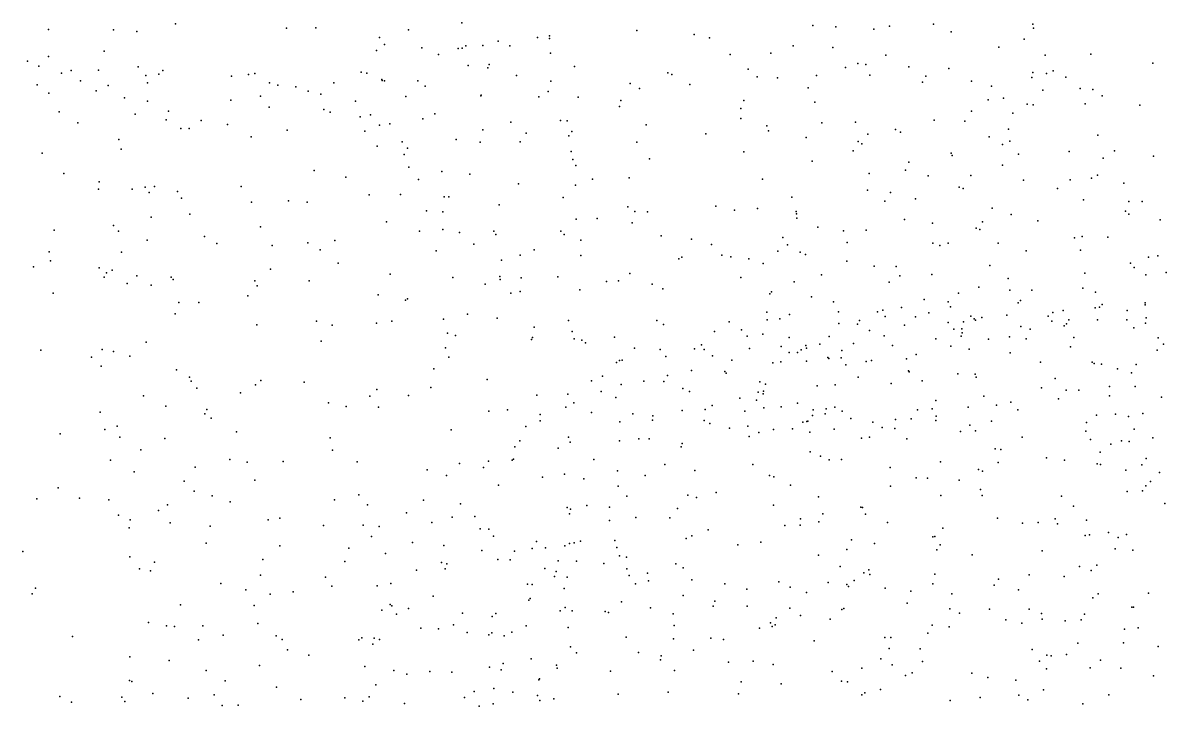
# Model space of a CAD drawing. Header units: metres. Extents: x -23.9 to 23.9, y -28.5 to 28.5.
# Drawn here: x 1.5 to 2.983, y 0.012 to 0.899 of the extents above; entities that cross this region are included whole.
import ezdxf

# ---------------------------------------------------------------- set-up
doc = ezdxf.new("R2010")
doc.units = ezdxf.units.M

msp = doc.modelspace()

# ---------------------------------------------------------------- linework, layer by layer
for p in [(1.5328, 0.8904, -13.8489), (1.6976, 0.8977, -10.0388), (1.8418, 0.8918, -10.2801), (1.8795, 0.8923, 6.3162), (2.0692, 0.8988, -10.4544), (2.5246, 0.8955, -9.4972), (2.5543, 0.8935, 18.8866), (2.6037, 0.8907, -9.5394), (2.6241, 0.8947, -2.2492), (2.6812, 0.8973, -9.6234), (2.8101, 0.8972, -14.7119), (2.811, 0.892, -9.9017), (1.617, 0.8896, -9.4017), (1.6475, 0.8875, -13.6257), (1.9623, 0.8799, -14.3004), (2, 0.8898, -13.7634), (2.1161, 0.8752, 7.2057), (2.1675, 0.88, -10.5001), (2.1828, 0.8819, -13.5576), (2.1829, 0.8785, 18.3234), (2.2961, 0.8891, 17.7002), (2.3704, 0.8837, -9.4402), (2.3905, 0.8792, 18.5941), (2.7042, 0.8871, -14.7375), (2.7985, 0.8775, 17.8068), (1.605, 0.8621, -9.4838), (1.9584, 0.8629, -13.89), (1.9688, 0.8708, 15.2416), (2.0171, 0.8662, -9.4771), (2.0645, 0.8654, -13.6854), (2.0694, 0.8658, 5.0348), (2.0745, 0.8688, 18.1984), (2.0964, 0.8695, -9.4542), (2.1316, 0.869, 14.4349), (2.4988, 0.8688, 18.8247), (2.5504, 0.8667, -13.3861), (2.766, 0.8673, -9.7018), (1.5056, 0.8493, -13.7679), (1.5328, 0.8552, -13.517), (2.0387, 0.8577, 17.9622), (2.1841, 0.8593, 0.2563), (2.4173, 0.8578, 17.6302), (2.4702, 0.8594, -14.7275), (2.5831, 0.8461, 18.9533), (2.6194, 0.8568, 17.6752), (2.8259, 0.857, -10.1051), (2.8853, 0.8581, -13.0037), (2.9658, 0.8463, -12.9575), (1.5203, 0.8428, -13.6029), (1.5498, 0.8335, 18.3498), (1.5624, 0.8371, -9.6732), (1.5979, 0.8373, -9.9085), (1.6491, 0.8418, 18.3127), (1.676, 0.8323, -9.5751), (1.6814, 0.8368, 18.438), (1.7924, 0.832, 18.3691), (1.8005, 0.8333, -9.4676), (1.9387, 0.8348, -14.0629), (1.9457, 0.8336, -14.1572), (2.0772, 0.8434, 17.813), (2.1029, 0.8403, 5.7732), (2.1044, 0.8446, 18.3087), (2.2152, 0.8424, 17.676), (2.3366, 0.834, 17.613), (2.3417, 0.8317, -9.3998), (2.4407, 0.8388, -9.4205), (2.567, 0.8408, -9.4757), (2.5931, 0.8447, 8.6174), (2.5984, 0.831, 5.4345), (2.6489, 0.8417, -13.3136), (2.7009, 0.8396, -13.1881), (2.8101, 0.8345, -10.1939), (2.8277, 0.8331, -9.7888), (2.8362, 0.8365, -14.6796), (1.5181, 0.8184, 18.2454), (1.5744, 0.8234, 18.4631), (1.6102, 0.8177, -9.7828), (1.6591, 0.8304, 15.1013), (1.6613, 0.8211, -9.6543), (1.7705, 0.8295, 18.2735), (1.8195, 0.8209, -10.3261), (1.8304, 0.818, 18.4471), (1.9031, 0.8211, -17.8196), (1.9655, 0.8255, 18.0511), (1.9657, 0.8241, -14.254), (1.9687, 0.8236, 16.5484), (2.0119, 0.8238, -10.4841), (2.0217, 0.8165, 18.2385), (2.1401, 0.8305, -13.6111), (2.1844, 0.8233, -9.3998), (2.2877, 0.8201, 18.4791), (2.3648, 0.819, 12.9745), (2.4521, 0.8287, -13.4411), (2.4788, 0.8276, -10.5138), (2.5293, 0.8306, -18.8365), (2.6667, 0.8217, -14.7187), (2.6713, 0.8297, -9.546), (2.7305, 0.823, 19.0707), (2.7564, 0.8167, -14.7023), (2.8088, 0.8278, -13.0455), (2.8528, 0.8284, -14.4501), (1.5331, 0.8075, 4.6984), (1.5949, 0.8105, 18.1587), (1.6316, 0.8017, 18.5657), (1.8078, 0.8038, -2.3654), (1.8537, 0.8156, 18.1633), (1.8698, 0.8101, -9.4512), (1.8863, 0.8061, 18.3792), (1.9964, 0.8032, -13.8494), (2.0939, 0.8043, -10.5324), (2.094, 0.8048, -14.4814), (2.1691, 0.8029, -5.0992), (2.1813, 0.8098, -14.5722), (2.2201, 0.8022, -13.5648), (2.2998, 0.8137, -13.5084), (2.5186, 0.8144, 17.5818), (2.8231, 0.8115, 13.6084), (2.8715, 0.8138, -9.9431), (2.888, 0.8124, 19.1374), (2.8998, 0.8041, -12.9557), (1.6611, 0.797, 18.0985), (1.7694, 0.7985, 18.1296), (1.8193, 0.7896, 18.5657), (1.8901, 0.7862, 18.0316), (1.9311, 0.7974, 18.2488), (2.2736, 0.7905, -10.578), (2.2755, 0.7979, -14.6353), (2.431, 0.7877, -10.56), (2.4351, 0.7981, 18.7569), (2.527, 0.796, -13.3807), (2.7522, 0.799, -9.6006), (2.7717, 0.8009, 17.7003), (2.8025, 0.7935, -10.2781), (2.8104, 0.7926, -9.6787), (2.878, 0.7936, -10.0521), (2.9486, 0.792, -14.5983), (1.5468, 0.7833, 18.5892), (1.6453, 0.7805, -9.9353), (1.6855, 0.7728, 18.6542), (1.6885, 0.7841, -8.3534), (1.7308, 0.7721, 18.0425), (1.8984, 0.7828, 18.5107), (1.9371, 0.777, 1.7447), (1.9506, 0.7796, 17.8914), (2.0185, 0.7743, -9.4194), (2.0342, 0.7808, -14.3832), (2.1973, 0.7721, 18.4879), (2.206, 0.7715, -10.5811), (2.431, 0.7747, 17.5306), (2.6821, 0.7725, -13.1383), (2.7302, 0.7841, 18.8389), (2.7842, 0.7815, -2.6528), (1.5709, 0.7691, 18.05), (1.7046, 0.7619, -9.748), (1.7155, 0.7619, -10.2173), (1.765, 0.7669, -9.6262), (1.8425, 0.7596, -10.4124), (1.9433, 0.7582, -9.4512), (1.9621, 0.7659, -14.0697), (1.9759, 0.7678, 17.8111), (2.0964, 0.7598, -9.3778), (2.1329, 0.77, -13.6496), (2.2118, 0.7578, -9.3529), (2.3084, 0.7667, 18.5659), (2.465, 0.7654, -14.6934), (2.4668, 0.7589, -9.3759), (2.536, 0.769, -14.7032), (2.58, 0.7701, -4.3153), (2.6317, 0.7603, -13.217), (2.6384, 0.7569, -14.6981), (2.7216, 0.7713, -10.4041), (2.7784, 0.7609, -7.6479), (1.6242, 0.7473, 0.6758), (1.796, 0.7509, 18.666), (1.9919, 0.7444, -14.228), (2.0618, 0.7473, 17.67), (2.0929, 0.7439, -13.7261), (2.1447, 0.7444, -14.5027), (2.1526, 0.7559, 17.5967), (2.2081, 0.7522, -0.2992), (2.2963, 0.7438, 17.5247), (2.3855, 0.7547, 18.6708), (2.5159, 0.75, -10.5497), (2.5834, 0.745, -13.324), (2.588, 0.742, -10.5234), (2.596, 0.7544, 19.0029), (2.7531, 0.7508, 19.1088), (2.78, 0.7451, -14.6605), (2.8944, 0.7529, -9.8263), (1.5248, 0.7297, 18.6907), (1.6271, 0.735, 17.9829), (1.9592, 0.739, 18.5649), (1.9944, 0.7281, 17.7182), (1.9985, 0.7364, -13.9285), (2.211, 0.732, -13.6108), (2.4348, 0.7316, -13.4953), (2.5767, 0.7326, 11.6623), (2.7041, 0.7298, -9.4975), (2.7708, 0.7412, -13.008), (2.7912, 0.7286, -1.5553), (2.8573, 0.7319, -9.7088), (2.9159, 0.7329, -9.9965), (2.2133, 0.7216, -14.5457), (2.217, 0.7137, -8.4922), (2.3126, 0.7222, -9.3352), (2.5236, 0.7193, 18.9319), (2.6491, 0.7182, -10.4897), (2.7051, 0.7266, 10.7902), (2.7708, 0.7141, -10.3822), (2.9012, 0.7234, -10.1311), (2.9666, 0.7258, 25.4539), (1.5529, 0.7033, -7.5283), (1.8777, 0.7072, 17.8923), (1.9187, 0.6987, 17.7947), (2.0003, 0.7115, -14.0357), (2.0432, 0.7058, -9.3775), (2.0797, 0.7024, -10.5807), (2.2861, 0.6978, -14.5807), (2.5974, 0.7035, -13.2442), (2.6449, 0.7079, -13.147), (2.674, 0.7003, -14.6553), (2.7297, 0.7009, 12.9588), (2.886, 0.6973, -10.1976), (2.8938, 0.7013, -9.7681), (1.5976, 0.683, 18.7727), (1.5986, 0.6926, -1.0632), (1.6414, 0.6832, -10.0638), (1.6584, 0.6856, -9.7935), (1.6704, 0.6863, -10.1814), (1.7828, 0.6867, 17.9264), (2.013, 0.6957, -14.1388), (2.1426, 0.6898, -9.3371), (2.2165, 0.6881, -10.6144), (2.2387, 0.6961, 18.5763), (2.4593, 0.6959, -14.6459), (2.7145, 0.6857, -13.037), (2.7195, 0.6841, -19.2749), (2.7979, 0.6948, 17.6058), (2.8418, 0.684, -9.6411), (2.8582, 0.6952, 17.6665), (2.928, 0.691, -9.9233), (1.6635, 0.6786, -4.0145), (1.7003, 0.6799, -9.6794), (1.7055, 0.6715, 18.7988), (1.8444, 0.6681, -10.4582), (1.9489, 0.6757, 18.6952), (1.9896, 0.676, -17.2836), (2.0463, 0.673, -14.2422), (2.0524, 0.6732, 17.6052), (2.2004, 0.6724, -13.676), (2.4974, 0.6728, -10.5877), (2.5954, 0.6817, -14.6536), (2.6252, 0.6788, 19.0344), (2.6579, 0.6706, -9.4383), (2.8755, 0.6691, -14.5657), (1.7963, 0.6662, -9.5308), (1.8683, 0.666, -9.4655), (2.0233, 0.655, 18.661), (2.0445, 0.6536, -14.0086), (2.1177, 0.6626, 18.5732), (2.2847, 0.6599, -10.6318), (2.2934, 0.6539, -13.6107), (2.31, 0.6536, 18.6439), (2.3988, 0.6608, -14.6028), (2.423, 0.656, -13.553), (2.4526, 0.6581, -9.3332), (2.5031, 0.654, -13.4293), (2.6181, 0.6674, -10.5329), (2.757, 0.6584, -14.6093), (2.9301, 0.6543, -12.8685), (2.9344, 0.6671, -10.0361), (2.952, 0.667, -14.5044), (1.6662, 0.6469, -9.7328), (1.7161, 0.6504, -10.3077), (1.9714, 0.6408, -10.5596), (2.2176, 0.6442, 17.4838), (2.2446, 0.6449, -14.5031), (2.2902, 0.6392, -9.3035), (2.5034, 0.6509, -7.3264), (2.5036, 0.6455, 14.1893), (2.6435, 0.6436, -13.1115), (2.6798, 0.6389, 17.4908), (2.7445, 0.6408, -10.4527), (2.7817, 0.6502, 11.3658), (2.8165, 0.642, -10.3617), (2.9345, 0.6507, -9.8569), (2.975, 0.6434, 19.18), (1.5401, 0.6297, 18.8259), (1.617, 0.636, -9.9964), (1.6235, 0.6287, -9.8663), (1.808, 0.6343, 18.8214), (2.0143, 0.6287, -9.3583), (2.0444, 0.6305, -10.5937), (2.066, 0.6266, -14.1718), (2.1108, 0.6286, 17.5238), (2.1132, 0.6241, -14.3158), (2.1976, 0.6286, 18.6154), (2.2021, 0.6242, -14.4398), (2.5309, 0.6337, -13.3356), (2.5645, 0.629, 9.6611), (2.5935, 0.6299, 17.4492), (2.7366, 0.6326, -12.986), (2.7411, 0.6309, -9.4814), (1.6609, 0.6168, -10.2245), (1.7352, 0.6217, -9.5902), (1.7514, 0.6127, 17.8292), (1.8232, 0.6099, 5.405), (1.8694, 0.6133, 17.7717), (1.9045, 0.6163, 18.8018), (2.0847, 0.6115, -13.9359), (2.2236, 0.6168, -9.3018), (2.3279, 0.6223, -14.5436), (2.3673, 0.6183, 18.7341), (2.3932, 0.6112, -9.3055), (2.4855, 0.6202, -14.5968), (2.4916, 0.6106, 18.9089), (2.5691, 0.6139, -13.2306), (2.68, 0.6128, -13.0413), (2.6892, 0.6099, -3.1339), (2.7002, 0.6131, -14.5904), (2.7649, 0.6131, 19.1295), (2.864, 0.6197, -10.3068), (2.8738, 0.6218, 17.6087), (2.9073, 0.6207, -9.7252), (1.5336, 0.6019, -2.0643), (1.6275, 0.6011, -9.8008), (1.8852, 0.6042, -9.429), (2.0357, 0.603, 17.5617), (2.1447, 0.5976, 11.2717), (2.1631, 0.6043, -14.375), (2.2234, 0.5969, -13.7329), (2.3546, 0.5948, -13.6332), (2.4065, 0.5976, -14.5572), (2.4183, 0.5953, 18.7975), (2.4791, 0.6025, 17.4166), (2.5082, 0.6013, -13.4928), (2.5152, 0.5981, -9.3366), (2.8012, 0.603, -9.538), (2.8716, 0.604, -12.8757), (2.9602, 0.5947, -9.9388), (2.9721, 0.5964, 17.7159), (1.5133, 0.5822, 17.8282), (1.5356, 0.5901, -7.9792), (1.5984, 0.5809, 17.8124), (1.8209, 0.5793, 10.642), (1.9086, 0.5872, 17.6977), (2.1205, 0.5907, 18.6451), (2.3508, 0.5925, -10.644), (2.4414, 0.5925, -13.5896), (2.4599, 0.5865, 16.1833), (2.5685, 0.5898, -8.2648), (2.6039, 0.583, 19.026), (2.6327, 0.5827, -9.3916), (2.7543, 0.5838, -14.5501), (2.9367, 0.5869, -10.1534), (2.9416, 0.5816, -12.8351), (1.6049, 0.5688, -10.0135), (1.6079, 0.5746, -9.9089), (1.6156, 0.5779, -10.0979), (1.6473, 0.5707, -9.7351), (1.692, 0.5687, 18.8919), (1.6947, 0.5659, -9.6318), (1.8005, 0.564, -9.4903), (1.871, 0.564, -10.509), (1.9761, 0.5729, 12.977), (2.0576, 0.5686, 18.7301), (2.1186, 0.5698, -14.1785), (2.1187, 0.566, -10.6329), (2.146, 0.5681, -14.2645), (2.1938, 0.5695, -13.8163), (2.2724, 0.5641, -9.2884), (2.2871, 0.5737, -13.7025), (2.4312, 0.5683, 10.9544), (2.5358, 0.5719, -10.6035), (2.6375, 0.5704, -17.7646), (2.6788, 0.5724, 19.0766), (2.7779, 0.5673, -10.4397), (2.8775, 0.5742, -14.4674), (2.9564, 0.5717, -10.0596), (2.9829, 0.5748, -14.3568), (1.6349, 0.5607, -10.1757), (1.6661, 0.5586, -10.2638), (1.8036, 0.5575, -18.2408), (2.0992, 0.5598, -9.3152), (2.1449, 0.5502, -13.9658), (2.2224, 0.5524, 17.4341), (2.2567, 0.5631, -14.4165), (2.3161, 0.5599, -14.4582), (2.3298, 0.5538, 17.4068), (2.4711, 0.55, 14.7053), (2.5005, 0.5627, -14.5449), (2.6237, 0.5622, -13.1097), (2.7399, 0.5561, -12.9272), (2.7803, 0.5519, 10.1594), (2.8085, 0.5518, -12.8756), (2.8747, 0.5545, -12.8166), (2.8914, 0.5494, 19.1675), (1.539, 0.5481, 18.889), (1.7021, 0.5361, -18.8158), (1.7278, 0.5358, -9.5779), (1.7916, 0.5447, 18.8941), (1.9607, 0.546, -9.3678), (1.996, 0.5391, -7.2792), (1.9985, 0.5406, -10.5933), (2.1328, 0.5482, -14.0374), (2.4688, 0.5472, -10.6305), (2.523, 0.5433, 8.3569), (2.5515, 0.5369, -11.2125), (2.6691, 0.5399, -12.9317), (2.7001, 0.537, -12.539), (2.7137, 0.5481, -10.4988), (2.7909, 0.5354, -12.5815), (2.7941, 0.5385, -14.4682), (2.9555, 0.5356, 17.6566), (1.6972, 0.5214, -10.3232), (2.0765, 0.521, 17.4968), (2.4648, 0.5235, -11.2446), (2.4941, 0.5205, -11.0774), (2.5578, 0.5237, -11.336), (2.6085, 0.5237, -12.6042), (2.6152, 0.5261, -10.5708), (2.6395, 0.5296, -11.2633), (2.6749, 0.5226, -12.6803), (2.7033, 0.5302, -11.1935), (2.7761, 0.5196, -12.7207), (2.8357, 0.5229, -12.6484), (2.8493, 0.5257, -12.5087), (2.8908, 0.5292, -10.2912), (2.8965, 0.5301, -14.3941), (2.8997, 0.5334, -9.6667), (2.9325, 0.5257, -14.3285), (2.9558, 0.5328, 25.1311), (1.8033, 0.507, -3.1176), (1.8804, 0.5118, 18.89), (1.9007, 0.5067, -10.538), (1.9586, 0.5092, 17.5826), (1.9781, 0.5118, 18.8484), (2.0453, 0.5142, 18.7967), (2.115, 0.5157, -4.1014), (2.2076, 0.5128, -14.2361), (2.3221, 0.5125, -9.2857), (2.3309, 0.5076, -13.7681), (2.4159, 0.5109, -9.2961), (2.4653, 0.5134, -13.6465), (2.4819, 0.5149, 18.8757), (2.5584, 0.5088, -10.9955), (2.5825, 0.5077, 17.3953), (2.5851, 0.5128, -12.6707), (2.6182, 0.5177, -14.4955), (2.6435, 0.5064, -12.3806), (2.6578, 0.5175, -11.0335), (2.6999, 0.51, -9.428), (2.7201, 0.5111, -12.369), (2.7297, 0.5183, -11.2719), (2.7339, 0.5147, -11.0783), (2.7357, 0.513, 19.1071), (2.7436, 0.5165, 17.4591), (2.7944, 0.5049, -11.2126), (2.8297, 0.5183, -10.3811), (2.8346, 0.5118, -15.2215), (2.8505, 0.5056, -9.5879), (2.8538, 0.5081, -12.7294), (2.8565, 0.5133, 17.5376), (2.8939, 0.5137, -12.451), (2.9317, 0.5133, -12.7439), (2.956, 0.5092, -10.1241), (2.9572, 0.5161, -9.8338), (2.0504, 0.4961, -9.325), (2.0607, 0.4932, -10.621), (2.161, 0.4904, 17.4338), (2.1629, 0.504, -14.7479), (2.2121, 0.4985, -9.2879), (2.2674, 0.4911, -14.2851), (2.3968, 0.4985, -11.0629), (2.4318, 0.5007, -14.4434), (2.4395, 0.4922, -11.3901), (2.4595, 0.4948, -16.9646), (2.4939, 0.4906, -12.5317), (2.5456, 0.4919, -13.2527), (2.5979, 0.4996, -11.4149), (2.617, 0.4928, -9.3677), (2.7075, 0.5015, 13.8963), (2.717, 0.4923, -14.4385), (2.7179, 0.502, -11.3687), (2.7181, 0.4968, -10.9944), (2.7797, 0.4915, -12.3195), (2.8063, 0.5016, -14.4083), (2.8632, 0.4906, -14.3407), (2.9411, 0.5032, -12.5037), (2.9726, 0.4903, -9.9974), (1.6024, 0.4751, -10.0856), (1.6597, 0.4847, -10.2709), (1.8865, 0.4857, 17.6692), (2.0481, 0.477, -0.0381), (2.1593, 0.4882, -10.6494), (2.2147, 0.4887, -14.1092), (2.2249, 0.4871, 15.3621), (2.2295, 0.4835, -14.018), (2.2931, 0.4767, 18.7), (2.3263, 0.4749, -13.8463), (2.3708, 0.4759, 18.754), (2.3801, 0.481, 17.3752), (2.3837, 0.4752, -10.9933), (2.4423, 0.4764, -13.7502), (2.4835, 0.479, -12.6523), (2.5156, 0.48, -12.3972), (2.5162, 0.4766, -13.3565), (2.5335, 0.4819, -9.3293), (2.5774, 0.4826, -12.7753), (2.6277, 0.48, -13.0869), (2.6843, 0.489, -12.8137), (2.7035, 0.4795, -11.4367), (2.7274, 0.4753, -10.4999), (2.7525, 0.4883, -12.8337), (2.8012, 0.4889, -11.3287), (2.8587, 0.4786, -11.1335), (2.9795, 0.482, -14.2048), (1.5229, 0.4743, 17.7489), (1.5887, 0.465, -9.9728), (1.6171, 0.4723, -2.6024), (1.6385, 0.4664, -9.7253), (2.0521, 0.4652, -1.1314), (2.2739, 0.4608, -13.9609), (2.2771, 0.4612, -14.2196), (2.334, 0.4659, -11.3609), (2.3942, 0.467, -14.3646), (2.4194, 0.4613, -12.5375), (2.4937, 0.4712, -11.4673), (2.5047, 0.4711, -13.4535), (2.5093, 0.4744, -13.5299), (2.5163, 0.46, -13.606), (2.5441, 0.4646, -14.4166), (2.5453, 0.4632, -15.6207), (2.5612, 0.4641, -12.3068), (2.5621, 0.4738, -10.8947), (2.6006, 0.4606, 19.0057), (2.646, 0.4627, -10.5585), (2.6584, 0.4686, -12.269), (2.7806, 0.4708, -11.4082), (2.9713, 0.474, -9.9167), (1.6012, 0.4534, -9.852), (1.699, 0.4488, -9.6045), (2.0328, 0.4501, 1.7725), (2.2699, 0.4581, -11.1285), (2.3672, 0.4476, -11.4422), (2.4104, 0.4466, -10.8898), (2.4726, 0.4575, -14.3914), (2.4829, 0.4592, -10.8821), (2.5675, 0.455, -13.1794), (2.5937, 0.4594, -12.8534), (2.6486, 0.4475, -11.5225), (2.6493, 0.446, -14.3814), (2.8197, 0.4587, 19.1316), (2.887, 0.4585, -11.3269), (2.8897, 0.4569, -14.2281), (2.8991, 0.4559, -11.0782), (2.9198, 0.45, -11.2403), (2.9442, 0.4556, -12.3086), (1.7159, 0.4391, 18.9704), (1.7181, 0.4339, -10.3619), (1.8082, 0.4349, -19.5017), (1.8646, 0.4326, 18.9449), (2.1021, 0.4363, -10.6373), (2.2372, 0.4344, -11.2584), (2.2517, 0.4404, -9.2805), (2.3051, 0.4338, -14.0923), (2.331, 0.4333, -10.9367), (2.3359, 0.4412, -13.9248), (2.4121, 0.4445, -10.6552), (2.4557, 0.4329, -11.5286), (2.4631, 0.4302, 18.8212), (2.5832, 0.4392, -10.6349), (2.6261, 0.4311, -12.2127), (2.6664, 0.4343, -10.8401), (2.7128, 0.4433, -12.2123), (2.7353, 0.4431, -9.4468), (2.7366, 0.4392, -11.5161), (2.8389, 0.4372, -10.3767), (2.9379, 0.4446, -9.7533), (1.7254, 0.4247, -4.5117), (1.7819, 0.4186, -9.4987), (1.8015, 0.4291, -16.3744), (1.9589, 0.4229, -9.3612), (2.0287, 0.4255, -9.3317), (2.1666, 0.4157, -8.3164), (2.2067, 0.417, -11.1463), (2.2497, 0.4206, 16.4171), (2.2757, 0.4296, -10.672), (2.3557, 0.4243, -14.1637), (2.3643, 0.4206, -12.516), (2.4538, 0.4198, -10.8308), (2.46, 0.4175, -12.2913), (2.4604, 0.4209, -13.8188), (2.53, 0.4278, -12.8683), (2.5537, 0.4291, -14.343), (2.8211, 0.4251, -11.4847), (2.8534, 0.4223, -10.9185), (2.8697, 0.4222, 17.5178), (2.9094, 0.427, -12.2249), (2.9426, 0.427, 17.5855), (1.6563, 0.4151, -10.2568), (1.685, 0.4015, 17.6991), (1.8963, 0.4057, 17.6274), (1.9192, 0.4011, -10.5502), (1.9496, 0.4144, 17.5619), (1.9999, 0.4153, -10.5989), (2.2146, 0.406, -11.0354), (2.2688, 0.4128, -3.3461), (2.394, 0.4024, -14.0719), (2.4296, 0.4118, -12.8055), (2.4515, 0.4094, -14.2532), (2.4833, 0.4006, 17.3593), (2.5048, 0.4054, -11.5783), (2.684, 0.4088, 19.0439), (2.7463, 0.4144, 17.4305), (2.7626, 0.4027, -14.2219), (2.7813, 0.4068, -10.84), (2.8431, 0.411, -14.1943), (2.9095, 0.4148, -10.9684), (2.9771, 0.4132, -11.1582), (1.6, 0.3937, -9.9231), (1.7357, 0.3914, -9.5637), (1.7383, 0.397, -1.3218), (1.7441, 0.3858, -15.0942), (1.961, 0.4003, 18.9187), (2.1041, 0.3948, -9.3088), (2.1285, 0.3967, 18.8048), (2.1708, 0.3908, -11.2399), (2.204, 0.4001, -11.3342), (2.2375, 0.3932, -11.4128), (2.2909, 0.3916, 17.3694), (2.3168, 0.389, -12.5924), (2.3551, 0.3958, -10.6722), (2.3847, 0.397, -12.3529), (2.4365, 0.3952, -14.1555), (2.4611, 0.3992, -13.9243), (2.5241, 0.3894, -14.1915), (2.5251, 0.3967, -13.3192), (2.5405, 0.3916, -13.9336), (2.5418, 0.398, -10.7811), (2.5532, 0.4, -13.2382), (2.5625, 0.3952, -10.7036), (2.6604, 0.3969, -14.2386), (2.6794, 0.3982, -9.4144), (2.6846, 0.3885, -10.7781), (2.7262, 0.4, -10.4952), (2.7903, 0.3967, -9.5072), (2.8924, 0.3897, -9.652), (2.917, 0.391, -10.2305), (2.9341, 0.3882, -18.9358), (2.9527, 0.3919, -9.8127), (1.6059, 0.3713, -10.0474), (1.6221, 0.3754, -10.1465), (2.1522, 0.375, -11.119), (2.1708, 0.3823, -10.659), (2.2742, 0.381, -11.4997), (2.3165, 0.3833, -9.2871), (2.3837, 0.3829, 18.7387), (2.3911, 0.3792, 1.687), (2.4164, 0.3729, -1.2588), (2.4401, 0.3756, -9.303), (2.4735, 0.3711, -12.2026), (2.4981, 0.372, -13.6925), (2.5115, 0.3809, -13.4905), (2.5167, 0.3818, -14.1174), (2.5182, 0.382, -14.0414), (2.552, 0.3715, -13.1211), (2.5737, 0.3853, -12.9604), (2.6023, 0.3806, -11.6281), (2.6146, 0.3737, -14.0904), (2.6309, 0.3725, 17.3832), (2.6316, 0.3843, 24.7752), (2.6522, 0.385, -14.1535), (2.684, 0.3831, -14.0581), (2.7281, 0.377, -12.114), (2.7562, 0.3821, -14.1028), (2.8796, 0.3804, 7.5145), (2.9416, 0.3717, -10.1546), (1.548, 0.3654, 18.9864), (1.6256, 0.3613, -9.7901), (1.6837, 0.3595, 19.0021), (1.7769, 0.3683, 9.9051), (1.8981, 0.3604, -0.7899), (2.0552, 0.3708, 17.4729), (2.1444, 0.3565, 17.4152), (2.2076, 0.3611, -9.2944), (2.2738, 0.3567, -12.5303), (2.2986, 0.3591, -12.7087), (2.3123, 0.359, -11.5564), (2.4419, 0.362, -11.627), (2.4545, 0.3675, -12.9099), (2.5208, 0.3679, -13.5594), (2.5876, 0.3598, -12.119), (2.5979, 0.3611, 18.961), (2.6465, 0.3591, -13.951), (2.7159, 0.3687, -10.7043), (2.7357, 0.3693, -11.6163), (2.7962, 0.3611, -10.7836), (2.8785, 0.3692, -10.8443), (2.8847, 0.3581, -12.1147), (2.925, 0.3567, -9.7454), (2.9655, 0.3606, -10.934), (1.6528, 0.3449, -9.719), (1.9013, 0.3444, -9.4126), (2.1378, 0.3486, 9.7282), (2.194, 0.3471, -11.4469), (2.2095, 0.3549, -10.922), (2.3539, 0.3489, -10.7827), (2.3552, 0.3529, -12.8189), (2.5209, 0.3422, -13.4092), (2.7609, 0.3461, 19.066), (2.7683, 0.3454, -10.4492), (2.8972, 0.3419, 19.1169), (2.9111, 0.3522, -14.122), (2.9351, 0.3555, -11.5011), (1.6133, 0.3316, -9.8678), (1.7682, 0.3325, -10.4124), (1.7907, 0.3288, -9.503), (1.8372, 0.3295, 17.6694), (1.9333, 0.3291, -10.5496), (2.0662, 0.3272, 0.8947), (2.1037, 0.33, -11.2775), (2.1343, 0.3315, -10.9941), (2.1362, 0.3329, -11.3834), (2.2404, 0.3324, -10.8453), (2.5346, 0.3368, -13.0286), (2.5455, 0.332, -13.2823), (2.5618, 0.3321, -9.3513), (2.6902, 0.3294, -10.51), (2.7649, 0.3282, -14.0213), (2.8278, 0.3343, -10.3711), (2.8511, 0.3316, 17.4915), (2.8935, 0.3265, -10.2745), (2.9568, 0.3335, -9.8944), (1.644, 0.3163, -10.1889), (1.7233, 0.3222, -5.2301), (2.0243, 0.3187, 18.913), (2.0493, 0.3115, -9.338), (2.0972, 0.3218, -11.088), (2.2023, 0.3133, -11.5204), (2.271, 0.3176, 18.722), (2.307, 0.3115, -10.7049), (2.3324, 0.3257, -12.2745), (2.3713, 0.318, -9.3007), (2.4465, 0.3256, 17.3468), (2.4684, 0.3115, -9.3204), (2.6248, 0.3217, -13.8446), (2.7395, 0.3194, 17.4153), (2.7446, 0.3172, -11.6744), (2.8976, 0.3258, 13.5765), (2.9307, 0.3183, -10.8213), (2.9513, 0.3254, -10.0871), (2.9742, 0.3155, -14.1133), (1.709, 0.3043, -10.3218), (1.8006, 0.3054, 19.0077), (2.1168, 0.299, -9.3167), (2.1737, 0.3094, -10.8805), (2.2275, 0.3073, -12.6087), (2.2719, 0.2979, -12.7942), (2.4739, 0.3099, 18.7797), (2.4954, 0.2989, -11.7019), (2.6254, 0.2975, -10.5486), (2.6587, 0.3083, -10.6318), (2.6735, 0.3081, -12.0495), (2.7145, 0.3054, -9.4525), (2.9566, 0.2981, -10.0014), (2.9628, 0.3037, -12.0895), (1.5455, 0.2955, 17.6785), (1.5729, 0.2823, -0.8737), (1.722, 0.291, -7.381), (1.7451, 0.2851, -9.5798), (1.9355, 0.2864, 13.1616), (2.2831, 0.2848, -11.6329), (2.3624, 0.286, -12.1889), (2.3735, 0.2828, -11.6774), (2.3993, 0.2895, 10.0022), (2.5318, 0.2838, -13.5301), (2.6906, 0.2858, -13.9097), (2.7422, 0.2932, 1.922), (2.7441, 0.2857, -13.9672), (2.847, 0.2846, -10.7216), (2.9324, 0.2906, -11.5874), (2.9523, 0.2917, -2.8406), (1.5179, 0.2812, 19.0061), (1.611, 0.2798, 19.0179), (1.6874, 0.2736, 13.8268), (1.7685, 0.2775, 17.6664), (1.904, 0.2801, 18.9894), (1.9468, 0.2734, -8.02), (2.0192, 0.2796, -0.3872), (2.0672, 0.2748, -10.599), (2.2056, 0.2699, -12.4744), (2.21, 0.2679, -11.5768), (2.2311, 0.2728, -12.3737), (2.2609, 0.2705, -10.7526), (2.3488, 0.2689, 18.7232), (2.4733, 0.2729, -13.0314), (2.5868, 0.2706, 18.8853), (2.5891, 0.2699, 17.3647), (2.8629, 0.2717, -14.0452), (2.9811, 0.2752, 19.0952), (1.6238, 0.2602, -9.9385), (1.6386, 0.2542, -10.1123), (1.6756, 0.266, -10.2347), (1.8179, 0.2541, -9.502), (1.8328, 0.2562, -10.4542), (1.9975, 0.2631, 19.0033), (2.0565, 0.2576, -11.0323), (2.0861, 0.2584, -10.9638), (2.2088, 0.2618, -12.7038), (2.2607, 0.2532, -9.3128), (2.2949, 0.2569, 17.3644), (2.3389, 0.2565, -12.9349), (2.5084, 0.2554, -9.353), (2.5374, 0.262, -13.4324), (2.5927, 0.2615, -9.385), (2.7641, 0.2563, -12.006), (2.8388, 0.2552, -11.6818), (2.8794, 0.2535, -12.021), (1.6376, 0.2436, -9.8699), (1.6908, 0.2501, -9.686), (1.7427, 0.2459, 19.0516), (1.8895, 0.2468, -9.4503), (1.9411, 0.2469, -10.5279), (1.9618, 0.2454, -9.4003), (2.0301, 0.2505, -11.171), (2.0931, 0.2422, 18.9207), (2.1042, 0.2417, -11.483), (2.3887, 0.2411, -9.3265), (2.4883, 0.2466, -12.0601), (2.5081, 0.2471, -13.1057), (2.5321, 0.2514, -11.7406), (2.6215, 0.2507, -13.7905), (2.693, 0.2431, 18.9612), (2.7966, 0.2496, -10.3771), (2.8169, 0.2505, -9.5931), (2.8421, 0.2488, 19.0432), (2.9083, 0.2374, -11.6596), (1.7375, 0.2239, -9.6265), (1.9519, 0.2324, 16.4684), (2.0053, 0.2244, 19.2637), (2.1102, 0.2329, -9.3426), (2.1661, 0.2257, 19.3421), (2.209, 0.2233, -10.7574), (2.2149, 0.2241, 17.3935), (2.2229, 0.2264, 19.2791), (2.2676, 0.2274, -12.2309), (2.3601, 0.2297, 16.1122), (2.3677, 0.2334, -12.1311), (2.4572, 0.225, 17.3546), (2.5747, 0.228, -1.9412), (2.6046, 0.2233, -11.9993), (2.6802, 0.2321, -11.7486), (2.6827, 0.2324, -10.5082), (2.8777, 0.2336, 17.5166), (2.8835, 0.2345, -10.2222), (2.9207, 0.2313, -9.8355), (2.9313, 0.2349, -9.9132), (1.4996, 0.2129, 16.369), (1.8332, 0.2203, 17.66), (1.9224, 0.2173, 24.5707), (1.9703, 0.2103, 19.1802), (2.0459, 0.2206, 19.3378), (2.0951, 0.2142, 19.4201), (2.1376, 0.2133, -10.6028), (2.1604, 0.217, -12.5862), (2.1776, 0.2179, 19.1141), (2.2026, 0.2204, -10.6569), (2.2701, 0.218, 19.2074), (2.4271, 0.2217, -11.7436), (2.5319, 0.2081, -12.0139), (2.5687, 0.2156, -13.1556), (2.6852, 0.2151, -13.8598), (2.6896, 0.2214, -10.596), (2.7313, 0.2086, -13.9184), (2.8222, 0.2138, -11.9848), (2.9168, 0.2166, -10.096), (2.9396, 0.2145, 19.0467), (1.6384, 0.2058, 17.6578), (1.6706, 0.1991, -10.1542), (1.811, 0.2026, -0.0943), (1.9173, 0.1999, 19.2621), (2.0429, 0.1988, -11.4129), (2.0495, 0.1971, -10.5629), (2.1159, 0.2026, -11.5423), (2.1318, 0.2023, 19.039), (2.1942, 0.201, 19.449), (2.2177, 0.2003, -12.2841), (2.2534, 0.1974, -12.8974), (2.2735, 0.2071, 19.1154), (2.2828, 0.2054, 18.716), (2.3469, 0.197, 19.2822), (2.56, 0.1933, -13.4986), (2.8705, 0.1936, -14.0186), (2.8928, 0.1953, -10.1601), (1.651, 0.1903, -10.0257), (1.6654, 0.188, -9.8135), (1.808, 0.1824, -9.5542), (1.8921, 0.1798, 19.0939), (2.0101, 0.1889, -11.0283), (2.0473, 0.1906, -9.3827), (2.1769, 0.1907, -11.6208), (2.1892, 0.1803, -12.7999), (2.1914, 0.187, 14.0653), (2.2057, 0.1798, 18.8271), (2.2834, 0.1903, -7.7674), (2.2864, 0.1817, -11.7132), (2.3098, 0.185, -12.9772), (2.3562, 0.1917, -11.7356), (2.5906, 0.1851, -13.2213), (2.5971, 0.1892, -9.4177), (2.5986, 0.1833, -13.6769), (2.683, 0.1835, 17.4079), (2.8053, 0.1826, 18.9797), (2.8504, 0.1806, -11.7308), (2.8858, 0.1882, -9.7716), (1.516, 0.1653, -5.625), (1.7563, 0.1713, 0.7127), (1.789, 0.1632, -1.7186), (1.9005, 0.1681, 17.607), (1.9593, 0.1682, -9.4337), (1.9768, 0.1715, -11.1619), (2.1545, 0.1704, 19.549), (2.1604, 0.1703, -10.7529), (2.202, 0.165, 18.9557), (2.2946, 0.1711, -12.1419), (2.3115, 0.175, 19.4646), (2.3677, 0.176, 19.3975), (2.4102, 0.1709, 18.7178), (2.439, 0.1639, 19.2327), (2.4804, 0.1736, -11.7873), (2.4953, 0.1667, 14.5856), (2.5443, 0.1728, 18.7515), (2.5685, 0.1701, -11.8299), (2.5709, 0.1677, -13.4306), (2.5781, 0.1755, -13.5965), (2.6185, 0.1654, -11.9024), (2.6804, 0.171, -11.9518), (2.7599, 0.1691, 17.4436), (2.7654, 0.177, -10.3757), (2.7912, 0.1632, -11.9169), (1.5116, 0.1579, 19.0181), (1.8205, 0.1574, 19.3209), (1.8503, 0.1606, -10.4242), (2.032, 0.1548, -10.9162), (2.1561, 0.1499, 17.4239), (2.1576, 0.1518, -10.6773), (2.3564, 0.1559, -13.043), (2.5162, 0.1596, 7.6972), (2.6517, 0.1615, -9.4691), (2.7047, 0.1581, -11.806), (2.888, 0.1527, -10.6427), (2.8949, 0.1582, -9.8373), (2.9601, 0.159, -11.6789), (1.7042, 0.1436, -9.7659), (1.7995, 0.1427, -10.349), (1.9653, 0.1369, -11.2582), (1.9762, 0.144, -11.3278), (1.9783, 0.1425, -10.5081), (2.0001, 0.1388, -10.9765), (2.1967, 0.1358, -12.2431), (2.2031, 0.1403, -11.68), (2.2122, 0.1358, -12.896), (2.2553, 0.1349, 18.8785), (2.2596, 0.1336, -12.9619), (2.2762, 0.1476, -8.1275), (2.314, 0.14, 19.5557), (2.3954, 0.1419, 19.0441), (2.3973, 0.1483, -12.0406), (2.4395, 0.1418, -13.1094), (2.4946, 0.1392, 17.3716), (2.5622, 0.1375, -3.2751), (2.5648, 0.139, -11.956), (2.6467, 0.1459, 18.8334), (2.7024, 0.1386, -13.8318), (2.7539, 0.1383, -10.5819), (2.8051, 0.1383, -13.943), (2.9383, 0.1406, 1.5841), (2.9405, 0.1408, 17.5955), (1.6628, 0.1209, 19.0506), (1.8044, 0.1197, -9.6094), (1.9842, 0.1318, 2.0445), (2.0702, 0.1331, -10.836), (2.1085, 0.1287, -12.5411), (2.1134, 0.1324, 15.2961), (2.3435, 0.132, -9.365), (2.4698, 0.1203, -11.8588), (2.4768, 0.1269, 19.3722), (2.5085, 0.1298, -13.1425), (2.5469, 0.1252, -9.4285), (2.7148, 0.1329, 18.9047), (2.775, 0.1244, -9.6218), (2.7958, 0.1199, -11.8343), (2.8214, 0.1327, -10.2582), (2.8222, 0.1253, 8.7954), (2.8517, 0.1229, -11.8934), (2.8728, 0.1242, 17.5368), (2.877, 0.1317, -10.1164), (1.6859, 0.1167, -9.9259), (1.6964, 0.1157, -0.5556), (1.7329, 0.1166, -10.2001), (1.7595, 0.1044, 19.4011), (2.0159, 0.1134, -11.4653), (2.039, 0.1125, -9.4296), (2.0585, 0.1179, 19.6242), (2.0762, 0.1078, -11.5648), (2.1041, 0.1049, -12.6117), (2.1081, 0.1072, -10.5369), (2.134, 0.1084, -12.7568), (2.1528, 0.1165, 19.6367), (2.2069, 0.1144, 24.7442), (2.3446, 0.1171, 24.3472), (2.4555, 0.1133, 25.1242), (2.4718, 0.1157, -11.9846), (2.4758, 0.1178, -9.4046), (2.6739, 0.107, -13.7507), (2.6794, 0.1172, -9.5206), (2.7015, 0.1151, -10.3972), (2.929, 0.1121, -11.9506), (2.9467, 0.1137, -7.8501), (1.5638, 0.1025, 17.6657), (1.7276, 0.0983, 19.2894), (1.8284, 0.1037, 19.5247), (1.836, 0.0989, -20.3313), (1.9354, 0.0983, -9.4976), (1.9394, 0.1009, -10.4492), (1.9538, 0.0925, -11.0842), (1.9555, 0.1003, 17.5864), (1.9624, 0.0986, 19.6256), (2.1239, 0.1036, -12.3835), (2.2102, 0.0891, -10.5846), (2.2822, 0.1018, 19.6309), (2.3438, 0.0997, 18.9131), (2.392, 0.1004, 8.4756), (2.4087, 0.0986, -11.8195), (2.5262, 0.0969, 19.1732), (2.618, 0.1014, -13.3708), (2.6259, 0.1012, -13.2916), (2.8684, 0.094, -9.9942), (2.9275, 0.0945, -11.7325), (2.9726, 0.0898, -10.6754), (1.6382, 0.0763, -2.7248), (1.8431, 0.0852, -10.3451), (1.8705, 0.0785, -9.5762), (2.2178, 0.0814, -9.4009), (2.2985, 0.0817, -9.3935), (2.3276, 0.0776, -11.782), (2.3699, 0.0851, 17.3913), (2.6234, 0.0871, -13.5418), (2.6639, 0.0865, -10.507), (2.809, 0.0859, -10.583), (2.8279, 0.0786, -9.7919), (2.8337, 0.0775, -11.788), (2.8537, 0.0791, -9.9179), (1.6894, 0.0717, 19.2168), (1.8068, 0.065, -10.2813), (1.9433, 0.0637, -11.2921), (2.1051, 0.063, -11.6311), (2.1226, 0.0675, -10.7272), (2.1591, 0.0737, -11.6772), (2.1921, 0.0653, -1.95), (2.1928, 0.0614, -10.6691), (2.3268, 0.0723, -13.0591), (2.4153, 0.0694, -9.419), (2.4469, 0.0707, 18.7926), (2.4732, 0.0665, 18.927), (2.5879, 0.0614, 19.2255), (2.6129, 0.0737, 17.4147), (2.6273, 0.0657, -9.52), (2.6666, 0.07, -13.6713), (2.8186, 0.0708, -13.8941), (2.8277, 0.0605, -10.1127), (2.8842, 0.0621, -13.9451), (2.8978, 0.0721, 18.9646), (2.9242, 0.0615, -10.6294), (1.6378, 0.0456, 19.0799), (1.7375, 0.0587, -9.8496), (1.762, 0.0453, 17.6697), (1.981, 0.0584, -10.9427), (1.9978, 0.0538, -9.4903), (2.0277, 0.0572, -10.8511), (2.056, 0.0563, 17.5248), (2.12, 0.0593, 8.2022), (2.169, 0.0465, 17.46), (2.1697, 0.0478, -12.2302), (2.262, 0.0577, -11.7572), (2.3451, 0.0587, 18.8261), (2.5494, 0.0572, -9.4789), (2.5615, 0.0448, 18.8995), (2.6449, 0.0519, -13.4237), (2.6535, 0.0554, -10.3855), (2.7309, 0.0552, -9.6341), (2.7516, 0.0493, -10.2772), (2.7878, 0.0459, -10.1903), (2.9663, 0.0517, 17.6844), (1.6411, 0.0443, -4.741), (1.8286, 0.0368, 19.6325), (1.9575, 0.04, -7.4769), (2.0853, 0.0315, -12.4454), (2.1106, 0.0351, -12.7656), (2.1352, 0.0303, -9.4488), (2.3369, 0.0304, 19.6997), (2.4314, 0.0438, -11.8969), (2.4833, 0.0414, 2.3438), (2.5694, 0.0438, 19.4396), (2.5918, 0.0297, -13.2176), (2.6123, 0.0339, 19.3102), (2.8239, 0.0336, -10.0107), (1.5474, 0.025, 19.0157), (1.5627, 0.0174, -7.9613), (1.6279, 0.0238, 14.0926), (1.632, 0.0185, 19.291), (1.6683, 0.0287, 19.4288), (1.714, 0.0226, -2.3976), (1.748, 0.027, -9.9283), (1.8602, 0.0208, -10.2978), (1.9174, 0.0231, -9.5848), (1.9408, 0.0189, -11.0153), (1.9489, 0.0242, 19.7197), (1.9949, 0.0158, -11.504), (2.0726, 0.0235, -12.5316), (2.1097, 0.0152, -12.3349), (2.1673, 0.0263, -10.5144), (2.1703, 0.0197, -12.9049), (2.1887, 0.0216, -11.7206), (2.2721, 0.0277, -10.594), (2.4282, 0.0283, -13.149), (2.588, 0.0269, 18.9928), (2.7025, 0.0198, -8.4782), (2.7418, 0.0235, -13.7652), (2.7918, 0.0266, -13.8231), (2.8036, 0.0205, -9.8559), (2.8749, 0.0153, -11.8016), (2.9087, 0.0269, 17.6211), (1.7582, 0.013, -10.0161), (1.7788, 0.0137, -10.1363), (2.0916, 0.0123, 19.7616)]:
    msp.add_point(p)

doc.saveas('drawing.dxf')
